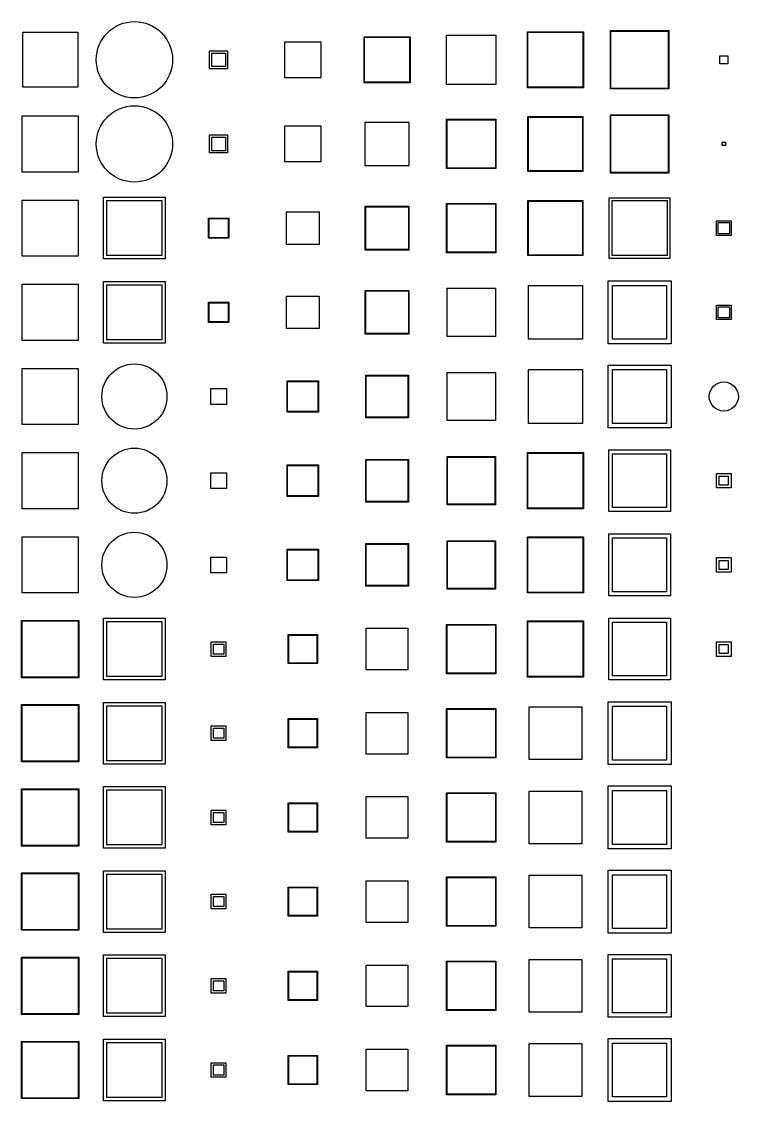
# Model space of a CAD drawing. Header units: millimetres. Extents: x -195 to 195, y -219 to 195.
# Drawn here: x -133.8 to -70, y -14.1 to 82.2 of the extents above; entities that cross this region are included whole.
import ezdxf

# ---------------------------------------------------------------- set-up
doc = ezdxf.new("R2010")
doc.units = ezdxf.units.MM
for name, color, linetype in [('DRILL', 6, 'Continuous'), ('M1', 1, 'Continuous'), ('M2', 30, 'Continuous'), ('M3', 5, 'Continuous'), ('M4', 3, 'Continuous')]:
    doc.layers.add(name, color=color, linetype=linetype)

msp = doc.modelspace()

# ---------------------------------------------------------------- linework, layer by layer
at = {"layer": 'DRILL'}
for centre, radius in [((-123.75, 78.75), 3.4), ((-123.75, 71.25), 3.4), ((-123.75, 48.75), 2.9), ((-71.25, 48.75), 1.3), ((-123.75, 41.25), 2.9), ((-123.75, 33.75), 2.9)]:
    msp.add_circle(centre, radius, dxfattribs=at)
at = {"layer": 'M1'}
for points in [[(-128.8, 81.2), (-128.8, 76.3), (-133.7, 76.3), (-133.7, 81.2)], [(-91.55, 80.95), (-91.55, 76.55), (-95.95, 76.55), (-95.95, 80.95)], [(-88.75, 81.25), (-83.75, 81.25), (-83.75, 76.25), (-88.75, 76.25)], [(-76.2, 81.3), (-76.2, 76.2), (-81.3, 76.2), (-81.3, 81.3)], [(-110.35, 80.35), (-107.15, 80.35), (-107.15, 77.15), (-110.35, 77.15)], [(-99.25, 80.75), (-99.25, 76.75), (-103.25, 76.75), (-103.25, 80.75)], [(-115.45, 79.55), (-115.45, 77.95), (-117.05, 77.95), (-117.05, 79.55)], [(-70.9, 79.1), (-70.9, 78.4), (-71.6, 78.4), (-71.6, 79.1)], [(-128.75, 73.75), (-128.75, 68.75), (-133.75, 68.75), (-133.75, 73.75)], [(-99.3, 73.2), (-99.3, 69.3), (-103.2, 69.3), (-103.2, 73.2)], [(-95.9, 73.4), (-91.6, 73.4), (-91.6, 69.1), (-95.9, 69.1)], [(-83.8, 73.7), (-83.8, 68.8), (-88.7, 68.8), (-88.7, 73.7)], [(-81.3, 73.8), (-76.2, 73.8), (-76.2, 68.7), (-81.3, 68.7)], [(-107.15, 72.85), (-107.15, 69.65), (-110.35, 69.65), (-110.35, 72.85)], [(-115.45, 72.05), (-115.45, 70.45), (-117.05, 70.45), (-117.05, 72.05)], [(-71.1, 71.4), (-71.1, 71.1), (-71.4, 71.1), (-71.4, 71.4)], [(-128.75, 66.25), (-128.75, 61.25), (-133.75, 61.25), (-133.75, 66.25)], [(-126.2, 66.2), (-121.3, 66.2), (-121.3, 61.3), (-126.2, 61.3)], [(-99.3, 65.7), (-99.3, 61.8), (-103.2, 61.8), (-103.2, 65.7)], [(-91.6, 65.9), (-91.6, 61.6), (-95.9, 61.6), (-95.9, 65.9)], [(-88.7, 66.2), (-83.8, 66.2), (-83.8, 61.3), (-88.7, 61.3)], [(-76.3, 66.2), (-76.3, 61.3), (-81.2, 61.3), (-81.2, 66.2)], [(-115.35, 64.65), (-115.35, 62.85), (-117.15, 62.85), (-117.15, 64.65)], [(-110.2, 65.2), (-107.3, 65.2), (-107.3, 62.3), (-110.2, 62.3)], [(-71.75, 64.25), (-70.75, 64.25), (-70.75, 63.25), (-71.75, 63.25)], [(-128.75, 58.75), (-128.75, 53.75), (-133.75, 53.75), (-133.75, 58.75)], [(-121.3, 58.7), (-121.3, 53.8), (-126.2, 53.8), (-126.2, 58.7)], [(-99.3, 58.2), (-99.3, 54.3), (-103.2, 54.3), (-103.2, 58.2)], [(-91.6, 58.4), (-91.6, 54.1), (-95.9, 54.1), (-95.9, 58.4)], [(-83.85, 58.65), (-83.85, 53.85), (-88.65, 53.85), (-88.65, 58.65)], [(-81.15, 58.65), (-76.35, 58.65), (-76.35, 53.85), (-81.15, 53.85)], [(-115.35, 57.15), (-115.35, 55.35), (-117.15, 55.35), (-117.15, 57.15)], [(-110.2, 57.7), (-107.3, 57.7), (-107.3, 54.8), (-110.2, 54.8)], [(-70.75, 56.75), (-70.75, 55.75), (-71.75, 55.75), (-71.75, 56.75)], [(-128.75, 51.25), (-128.75, 46.25), (-133.75, 46.25), (-133.75, 51.25)], [(-83.85, 51.15), (-83.85, 46.35), (-88.65, 46.35), (-88.65, 51.15)], [(-81.15, 51.15), (-76.35, 51.15), (-76.35, 46.35), (-81.15, 46.35)], [(-107.35, 50.15), (-107.35, 47.35), (-110.15, 47.35), (-110.15, 50.15)], [(-99.4, 50.6), (-99.4, 46.9), (-103.1, 46.9), (-103.1, 50.6)], [(-91.6, 50.9), (-91.6, 46.6), (-95.9, 46.6), (-95.9, 50.9)], [(-115.55, 49.45), (-115.55, 48.05), (-116.95, 48.05), (-116.95, 49.45)], [(-133.75, 43.75), (-128.75, 43.75), (-128.75, 38.75), (-133.75, 38.75)], [(-95.85, 43.35), (-91.65, 43.35), (-91.65, 39.15), (-95.85, 39.15)], [(-83.75, 43.75), (-83.75, 38.75), (-88.75, 38.75), (-88.75, 43.75)], [(-76.35, 43.65), (-76.35, 38.85), (-81.15, 38.85), (-81.15, 43.65)], [(-107.35, 42.65), (-107.35, 39.85), (-110.15, 39.85), (-110.15, 42.65)], [(-99.4, 43.1), (-99.4, 39.4), (-103.1, 39.4), (-103.1, 43.1)], [(-115.55, 41.95), (-115.55, 40.55), (-116.95, 40.55), (-116.95, 41.95)], [(-70.6, 41.9), (-70.6, 40.6), (-71.9, 40.6), (-71.9, 41.9)], [(-133.75, 36.25), (-128.75, 36.25), (-128.75, 31.25), (-133.75, 31.25)], [(-99.4, 35.6), (-99.4, 31.9), (-103.1, 31.9), (-103.1, 35.6)], [(-91.65, 35.85), (-91.65, 31.65), (-95.85, 31.65), (-95.85, 35.85)], [(-83.75, 36.25), (-83.75, 31.25), (-88.75, 31.25), (-88.75, 36.25)], [(-81.15, 36.15), (-76.35, 36.15), (-76.35, 31.35), (-81.15, 31.35)], [(-107.35, 35.15), (-107.35, 32.35), (-110.15, 32.35), (-110.15, 35.15)], [(-115.55, 34.45), (-115.55, 33.05), (-116.95, 33.05), (-116.95, 34.45)], [(-71.9, 34.4), (-70.6, 34.4), (-70.6, 33.1), (-71.9, 33.1)], [(-128.75, 28.75), (-128.75, 23.75), (-133.75, 23.75), (-133.75, 28.75)], [(-121.3, 28.7), (-121.3, 23.8), (-126.2, 23.8), (-126.2, 28.7)], [(-99.4, 28.1), (-99.4, 24.4), (-103.1, 24.4), (-103.1, 28.1)], [(-91.6, 28.4), (-91.6, 24.1), (-95.9, 24.1), (-95.9, 28.4)], [(-83.75, 28.75), (-83.75, 23.75), (-88.75, 23.75), (-88.75, 28.75)], [(-76.35, 28.65), (-76.35, 23.85), (-81.15, 23.85), (-81.15, 28.65)], [(-107.5, 27.5), (-107.5, 25), (-110, 25), (-110, 27.5)], [(-116.9, 26.9), (-115.6, 26.9), (-115.6, 25.6), (-116.9, 25.6)], [(-70.6, 26.9), (-70.6, 25.6), (-71.9, 25.6), (-71.9, 26.9)], [(-133.75, 21.25), (-128.75, 21.25), (-128.75, 16.25), (-133.75, 16.25)], [(-121.3, 21.2), (-121.3, 16.3), (-126.2, 16.3), (-126.2, 21.2)], [(-75.95, 21.55), (-75.95, 15.95), (-81.55, 15.95), (-81.55, 21.55)], [(-99.4, 20.6), (-99.4, 16.9), (-103.1, 16.9), (-103.1, 20.6)], [(-95.9, 20.9), (-91.6, 20.9), (-91.6, 16.6), (-95.9, 16.6)], [(-83.9, 21.1), (-83.9, 16.4), (-88.6, 16.4), (-88.6, 21.1)], [(-115.6, 19.4), (-115.6, 18.1), (-116.9, 18.1), (-116.9, 19.4)], [(-107.5, 20), (-107.5, 17.5), (-110, 17.5), (-110, 20)], [(-128.75, 13.75), (-128.75, 8.75), (-133.75, 8.75), (-133.75, 13.75)], [(-121.3, 13.7), (-121.3, 8.8), (-126.2, 8.8), (-126.2, 13.7)], [(-83.9, 13.6), (-83.9, 8.9), (-88.6, 8.9), (-88.6, 13.6)], [(-75.95, 14.05), (-75.95, 8.45), (-81.55, 8.45), (-81.55, 14.05)], [(-103.1, 13.1), (-99.4, 13.1), (-99.4, 9.4), (-103.1, 9.4)], [(-91.6, 13.4), (-91.6, 9.1), (-95.9, 9.1), (-95.9, 13.4)], [(-116.9, 11.9), (-115.6, 11.9), (-115.6, 10.6), (-116.9, 10.6)], [(-107.5, 12.5), (-107.5, 10), (-110, 10), (-110, 12.5)], [(-128.75, 6.25), (-128.75, 1.25), (-133.75, 1.25), (-133.75, 6.25)], [(-121.3, 6.2), (-121.3, 1.3), (-126.2, 1.3), (-126.2, 6.2)], [(-95.9, 5.9), (-91.6, 5.9), (-91.6, 1.6), (-95.9, 1.6)], [(-83.9, 6.1), (-83.9, 1.4), (-88.6, 1.4), (-88.6, 6.1)], [(-81.55, 6.55), (-75.95, 6.55), (-75.95, 0.95), (-81.55, 0.95)], [(-110, 5), (-107.5, 5), (-107.5, 2.5), (-110, 2.5)], [(-99.4, 5.6), (-99.4, 1.9), (-103.1, 1.9), (-103.1, 5.6)], [(-115.6, 4.4), (-115.6, 3.1), (-116.9, 3.1), (-116.9, 4.4)], [(-81.55, -0.95), (-75.95, -0.95), (-75.95, -6.55), (-81.55, -6.55)], [(-128.75, -1.25), (-128.75, -6.25), (-133.75, -6.25), (-133.75, -1.25)], [(-121.3, -1.3), (-121.3, -6.2), (-126.2, -6.2), (-126.2, -1.3)], [(-99.4, -1.9), (-99.4, -5.6), (-103.1, -5.6), (-103.1, -1.9)], [(-91.6, -1.6), (-91.6, -5.9), (-95.9, -5.9), (-95.9, -1.6)], [(-83.9, -1.4), (-83.9, -6.1), (-88.6, -6.1), (-88.6, -1.4)], [(-107.5, -2.5), (-107.5, -5), (-110, -5), (-110, -2.5)], [(-115.6, -3.1), (-115.6, -4.4), (-116.9, -4.4), (-116.9, -3.1)], [(-75.95, -8.45), (-75.95, -14.05), (-81.55, -14.05), (-81.55, -8.45)], [(-128.75, -8.75), (-128.75, -13.75), (-133.75, -13.75), (-133.75, -8.75)], [(-121.3, -8.8), (-121.3, -13.7), (-126.2, -13.7), (-126.2, -8.8)], [(-99.4, -9.4), (-99.4, -13.1), (-103.1, -13.1), (-103.1, -9.4)], [(-91.6, -9.1), (-91.6, -13.4), (-95.9, -13.4), (-95.9, -9.1)], [(-83.9, -8.9), (-83.9, -13.6), (-88.6, -13.6), (-88.6, -8.9)], [(-110, -10), (-107.5, -10), (-107.5, -12.5), (-110, -12.5)], [(-116.9, -10.6), (-115.6, -10.6), (-115.6, -11.9), (-116.9, -11.9)]]:
    msp.add_lwpolyline(points, close=True, dxfattribs=at)
at = {"layer": 'M2'}
for points in [[(-128.8, 81.2), (-128.8, 76.3), (-133.7, 76.3), (-133.7, 81.2)], [(-91.55, 80.95), (-91.55, 76.55), (-95.95, 76.55), (-95.95, 80.95)], [(-88.7, 81.2), (-83.8, 81.2), (-83.8, 76.3), (-88.7, 76.3)], [(-76.15, 81.35), (-76.15, 76.15), (-81.35, 76.15), (-81.35, 81.35)], [(-110.35, 80.35), (-107.15, 80.35), (-107.15, 77.15), (-110.35, 77.15)], [(-99.2, 80.8), (-99.2, 76.7), (-103.3, 76.7), (-103.3, 80.8)], [(-115.65, 79.35), (-115.65, 78.15), (-116.85, 78.15), (-116.85, 79.35)], [(-70.9, 79.1), (-70.9, 78.4), (-71.6, 78.4), (-71.6, 79.1)], [(-128.75, 73.75), (-128.75, 68.75), (-133.75, 68.75), (-133.75, 73.75)], [(-99.3, 73.2), (-99.3, 69.3), (-103.2, 69.3), (-103.2, 73.2)], [(-95.95, 73.45), (-91.55, 73.45), (-91.55, 69.05), (-95.95, 69.05)], [(-83.85, 73.65), (-83.85, 68.85), (-88.65, 68.85), (-88.65, 73.65)], [(-81.35, 73.85), (-76.15, 73.85), (-76.15, 68.65), (-81.35, 68.65)], [(-107.15, 72.85), (-107.15, 69.65), (-110.35, 69.65), (-110.35, 72.85)], [(-115.65, 71.85), (-115.65, 70.65), (-116.85, 70.65), (-116.85, 71.85)], [(-71.1, 71.4), (-71.1, 71.1), (-71.4, 71.1), (-71.4, 71.4)], [(-126.5, 66.5), (-121, 66.5), (-121, 61), (-126.5, 61)], [(-76.05, 66.45), (-76.05, 61.05), (-81.45, 61.05), (-81.45, 66.45)], [(-128.75, 66.25), (-128.75, 61.25), (-133.75, 61.25), (-133.75, 66.25)], [(-99.35, 65.65), (-99.35, 61.85), (-103.15, 61.85), (-103.15, 65.65)], [(-91.55, 65.95), (-91.55, 61.55), (-95.95, 61.55), (-95.95, 65.95)], [(-88.65, 66.15), (-83.85, 66.15), (-83.85, 61.35), (-88.65, 61.35)], [(-115.4, 64.6), (-115.4, 62.9), (-117.1, 62.9), (-117.1, 64.6)], [(-110.2, 65.2), (-107.3, 65.2), (-107.3, 62.3), (-110.2, 62.3)], [(-71.9, 64.4), (-70.6, 64.4), (-70.6, 63.1), (-71.9, 63.1)], [(-128.75, 58.75), (-128.75, 53.75), (-133.75, 53.75), (-133.75, 58.75)], [(-121, 59), (-121, 53.5), (-126.5, 53.5), (-126.5, 59)], [(-81.55, 59.05), (-75.95, 59.05), (-75.95, 53.45), (-81.55, 53.45)], [(-99.35, 58.15), (-99.35, 54.35), (-103.15, 54.35), (-103.15, 58.15)], [(-91.6, 58.4), (-91.6, 54.1), (-95.9, 54.1), (-95.9, 58.4)], [(-83.85, 58.65), (-83.85, 53.85), (-88.65, 53.85), (-88.65, 58.65)], [(-115.4, 57.1), (-115.4, 55.4), (-117.1, 55.4), (-117.1, 57.1)], [(-110.2, 57.7), (-107.3, 57.7), (-107.3, 54.8), (-110.2, 54.8)], [(-70.6, 56.9), (-70.6, 55.6), (-71.9, 55.6), (-71.9, 56.9)], [(-128.75, 51.25), (-128.75, 46.25), (-133.75, 46.25), (-133.75, 51.25)], [(-83.85, 51.15), (-83.85, 46.35), (-88.65, 46.35), (-88.65, 51.15)], [(-81.55, 51.55), (-75.95, 51.55), (-75.95, 45.95), (-81.55, 45.95)], [(-107.4, 50.1), (-107.4, 47.4), (-110.1, 47.4), (-110.1, 50.1)], [(-99.35, 50.65), (-99.35, 46.85), (-103.15, 46.85), (-103.15, 50.65)], [(-91.6, 50.9), (-91.6, 46.6), (-95.9, 46.6), (-95.9, 50.9)], [(-115.55, 49.45), (-115.55, 48.05), (-116.95, 48.05), (-116.95, 49.45)], [(-133.75, 43.75), (-128.75, 43.75), (-128.75, 38.75), (-133.75, 38.75)], [(-95.9, 43.4), (-91.6, 43.4), (-91.6, 39.1), (-95.9, 39.1)], [(-83.8, 43.7), (-83.8, 38.8), (-88.7, 38.8), (-88.7, 43.7)], [(-76, 44), (-76, 38.5), (-81.5, 38.5), (-81.5, 44)], [(-107.4, 42.6), (-107.4, 39.9), (-110.1, 39.9), (-110.1, 42.6)], [(-99.35, 43.15), (-99.35, 39.35), (-103.15, 39.35), (-103.15, 43.15)], [(-115.55, 41.95), (-115.55, 40.55), (-116.95, 40.55), (-116.95, 41.95)], [(-70.85, 41.65), (-70.85, 40.85), (-71.65, 40.85), (-71.65, 41.65)], [(-133.75, 36.25), (-128.75, 36.25), (-128.75, 31.25), (-133.75, 31.25)], [(-99.35, 35.65), (-99.35, 31.85), (-103.15, 31.85), (-103.15, 35.65)], [(-91.6, 35.9), (-91.6, 31.6), (-95.9, 31.6), (-95.9, 35.9)], [(-83.8, 36.2), (-83.8, 31.3), (-88.7, 31.3), (-88.7, 36.2)], [(-81.5, 36.5), (-76, 36.5), (-76, 31), (-81.5, 31)], [(-107.4, 35.1), (-107.4, 32.4), (-110.1, 32.4), (-110.1, 35.1)], [(-115.55, 34.45), (-115.55, 33.05), (-116.95, 33.05), (-116.95, 34.45)], [(-71.65, 34.15), (-70.85, 34.15), (-70.85, 33.35), (-71.65, 33.35)], [(-121, 29), (-121, 23.5), (-126.5, 23.5), (-126.5, 29)], [(-76, 29), (-76, 23.5), (-81.5, 23.5), (-81.5, 29)], [(-128.7, 28.8), (-128.7, 23.7), (-133.8, 23.7), (-133.8, 28.8)], [(-99.4, 28.1), (-99.4, 24.4), (-103.1, 24.4), (-103.1, 28.1)], [(-91.55, 28.45), (-91.55, 24.05), (-95.95, 24.05), (-95.95, 28.45)], [(-83.8, 28.7), (-83.8, 23.8), (-88.7, 23.8), (-88.7, 28.7)], [(-107.45, 27.55), (-107.45, 24.95), (-110.05, 24.95), (-110.05, 27.55)], [(-116.7, 26.7), (-115.8, 26.7), (-115.8, 25.8), (-116.7, 25.8)], [(-70.85, 26.65), (-70.85, 25.85), (-71.65, 25.85), (-71.65, 26.65)], [(-133.8, 21.3), (-128.7, 21.3), (-128.7, 16.2), (-133.8, 16.2)], [(-121, 21.5), (-121, 16), (-126.5, 16), (-126.5, 21.5)], [(-99.4, 20.6), (-99.4, 16.9), (-103.1, 16.9), (-103.1, 20.6)], [(-95.95, 20.95), (-91.55, 20.95), (-91.55, 16.55), (-95.95, 16.55)], [(-83.9, 21.1), (-83.9, 16.4), (-88.6, 16.4), (-88.6, 21.1)], [(-76.35, 21.15), (-76.35, 16.35), (-81.15, 16.35), (-81.15, 21.15)], [(-107.45, 20.05), (-107.45, 17.45), (-110.05, 17.45), (-110.05, 20.05)], [(-115.8, 19.2), (-115.8, 18.3), (-116.7, 18.3), (-116.7, 19.2)], [(-128.7, 13.8), (-128.7, 8.7), (-133.8, 8.7), (-133.8, 13.8)], [(-121, 14), (-121, 8.5), (-126.5, 8.5), (-126.5, 14)], [(-83.9, 13.6), (-83.9, 8.9), (-88.6, 8.9), (-88.6, 13.6)], [(-76.35, 13.65), (-76.35, 8.85), (-81.15, 8.85), (-81.15, 13.65)], [(-107.45, 12.55), (-107.45, 9.95), (-110.05, 9.95), (-110.05, 12.55)], [(-103.1, 13.1), (-99.4, 13.1), (-99.4, 9.4), (-103.1, 9.4)], [(-91.55, 13.45), (-91.55, 9.05), (-95.95, 9.05), (-95.95, 13.45)], [(-116.7, 11.7), (-115.8, 11.7), (-115.8, 10.8), (-116.7, 10.8)], [(-128.7, 6.3), (-128.7, 1.2), (-133.8, 1.2), (-133.8, 6.3)], [(-121, 6.5), (-121, 1), (-126.5, 1), (-126.5, 6.5)], [(-95.95, 5.95), (-91.55, 5.95), (-91.55, 1.55), (-95.95, 1.55)], [(-83.9, 6.1), (-83.9, 1.4), (-88.6, 1.4), (-88.6, 6.1)], [(-81.15, 6.15), (-76.35, 6.15), (-76.35, 1.35), (-81.15, 1.35)], [(-110.05, 5.05), (-107.45, 5.05), (-107.45, 2.45), (-110.05, 2.45)], [(-99.4, 5.6), (-99.4, 1.9), (-103.1, 1.9), (-103.1, 5.6)], [(-115.8, 4.2), (-115.8, 3.3), (-116.7, 3.3), (-116.7, 4.2)], [(-128.7, -1.2), (-128.7, -6.3), (-133.8, -6.3), (-133.8, -1.2)], [(-121, -1), (-121, -6.5), (-126.5, -6.5), (-126.5, -1)], [(-99.4, -1.9), (-99.4, -5.6), (-103.1, -5.6), (-103.1, -1.9)], [(-91.55, -1.55), (-91.55, -5.95), (-95.95, -5.95), (-95.95, -1.55)], [(-83.9, -1.4), (-83.9, -6.1), (-88.6, -6.1), (-88.6, -1.4)], [(-81.15, -1.35), (-76.35, -1.35), (-76.35, -6.15), (-81.15, -6.15)], [(-107.45, -2.45), (-107.45, -5.05), (-110.05, -5.05), (-110.05, -2.45)], [(-115.8, -3.3), (-115.8, -4.2), (-116.7, -4.2), (-116.7, -3.3)], [(-121, -8.5), (-121, -14), (-126.5, -14), (-126.5, -8.5)], [(-128.7, -8.7), (-128.7, -13.8), (-133.8, -13.8), (-133.8, -8.7)], [(-99.4, -9.4), (-99.4, -13.1), (-103.1, -13.1), (-103.1, -9.4)], [(-91.55, -9.05), (-91.55, -13.45), (-95.95, -13.45), (-95.95, -9.05)], [(-83.9, -8.9), (-83.9, -13.6), (-88.6, -13.6), (-88.6, -8.9)], [(-76.35, -8.85), (-76.35, -13.65), (-81.15, -13.65), (-81.15, -8.85)], [(-110.05, -9.95), (-107.45, -9.95), (-107.45, -12.55), (-110.05, -12.55)], [(-116.7, -10.8), (-115.8, -10.8), (-115.8, -11.7), (-116.7, -11.7)]]:
    msp.add_lwpolyline(points, close=True, dxfattribs=at)
at = {"layer": 'M3'}
for points in [[(-128.8, 81.2), (-128.8, 76.3), (-133.7, 76.3), (-133.7, 81.2)], [(-91.55, 80.95), (-91.55, 76.55), (-95.95, 76.55), (-95.95, 80.95)], [(-88.75, 81.25), (-83.75, 81.25), (-83.75, 76.25), (-88.75, 76.25)], [(-76.2, 81.3), (-76.2, 76.2), (-81.3, 76.2), (-81.3, 81.3)], [(-110.35, 80.35), (-107.15, 80.35), (-107.15, 77.15), (-110.35, 77.15)], [(-99.25, 80.75), (-99.25, 76.75), (-103.25, 76.75), (-103.25, 80.75)], [(-115.45, 79.55), (-115.45, 77.95), (-117.05, 77.95), (-117.05, 79.55)], [(-70.9, 79.1), (-70.9, 78.4), (-71.6, 78.4), (-71.6, 79.1)], [(-128.75, 73.75), (-128.75, 68.75), (-133.75, 68.75), (-133.75, 73.75)], [(-99.3, 73.2), (-99.3, 69.3), (-103.2, 69.3), (-103.2, 73.2)], [(-95.9, 73.4), (-91.6, 73.4), (-91.6, 69.1), (-95.9, 69.1)], [(-83.8, 73.7), (-83.8, 68.8), (-88.7, 68.8), (-88.7, 73.7)], [(-81.3, 73.8), (-76.2, 73.8), (-76.2, 68.7), (-81.3, 68.7)], [(-107.15, 72.85), (-107.15, 69.65), (-110.35, 69.65), (-110.35, 72.85)], [(-115.45, 72.05), (-115.45, 70.45), (-117.05, 70.45), (-117.05, 72.05)], [(-71.1, 71.4), (-71.1, 71.1), (-71.4, 71.1), (-71.4, 71.4)], [(-128.75, 66.25), (-128.75, 61.25), (-133.75, 61.25), (-133.75, 66.25)], [(-126.2, 66.2), (-121.3, 66.2), (-121.3, 61.3), (-126.2, 61.3)], [(-99.3, 65.7), (-99.3, 61.8), (-103.2, 61.8), (-103.2, 65.7)], [(-91.6, 65.9), (-91.6, 61.6), (-95.9, 61.6), (-95.9, 65.9)], [(-88.7, 66.2), (-83.8, 66.2), (-83.8, 61.3), (-88.7, 61.3)], [(-76.3, 66.2), (-76.3, 61.3), (-81.2, 61.3), (-81.2, 66.2)], [(-115.35, 64.65), (-115.35, 62.85), (-117.15, 62.85), (-117.15, 64.65)], [(-110.2, 65.2), (-107.3, 65.2), (-107.3, 62.3), (-110.2, 62.3)], [(-71.75, 64.25), (-70.75, 64.25), (-70.75, 63.25), (-71.75, 63.25)], [(-128.75, 58.75), (-128.75, 53.75), (-133.75, 53.75), (-133.75, 58.75)], [(-121.3, 58.7), (-121.3, 53.8), (-126.2, 53.8), (-126.2, 58.7)], [(-99.3, 58.2), (-99.3, 54.3), (-103.2, 54.3), (-103.2, 58.2)], [(-91.6, 58.4), (-91.6, 54.1), (-95.9, 54.1), (-95.9, 58.4)], [(-83.85, 58.65), (-83.85, 53.85), (-88.65, 53.85), (-88.65, 58.65)], [(-81.15, 58.65), (-76.35, 58.65), (-76.35, 53.85), (-81.15, 53.85)], [(-115.35, 57.15), (-115.35, 55.35), (-117.15, 55.35), (-117.15, 57.15)], [(-110.2, 57.7), (-107.3, 57.7), (-107.3, 54.8), (-110.2, 54.8)], [(-70.75, 56.75), (-70.75, 55.75), (-71.75, 55.75), (-71.75, 56.75)], [(-128.75, 51.25), (-128.75, 46.25), (-133.75, 46.25), (-133.75, 51.25)], [(-83.85, 51.15), (-83.85, 46.35), (-88.65, 46.35), (-88.65, 51.15)], [(-81.15, 51.15), (-76.35, 51.15), (-76.35, 46.35), (-81.15, 46.35)], [(-107.35, 50.15), (-107.35, 47.35), (-110.15, 47.35), (-110.15, 50.15)], [(-99.4, 50.6), (-99.4, 46.9), (-103.1, 46.9), (-103.1, 50.6)], [(-91.6, 50.9), (-91.6, 46.6), (-95.9, 46.6), (-95.9, 50.9)], [(-115.55, 49.45), (-115.55, 48.05), (-116.95, 48.05), (-116.95, 49.45)], [(-133.75, 43.75), (-128.75, 43.75), (-128.75, 38.75), (-133.75, 38.75)], [(-95.85, 43.35), (-91.65, 43.35), (-91.65, 39.15), (-95.85, 39.15)], [(-83.75, 43.75), (-83.75, 38.75), (-88.75, 38.75), (-88.75, 43.75)], [(-76.35, 43.65), (-76.35, 38.85), (-81.15, 38.85), (-81.15, 43.65)], [(-107.35, 42.65), (-107.35, 39.85), (-110.15, 39.85), (-110.15, 42.65)], [(-99.4, 43.1), (-99.4, 39.4), (-103.1, 39.4), (-103.1, 43.1)], [(-115.55, 41.95), (-115.55, 40.55), (-116.95, 40.55), (-116.95, 41.95)], [(-70.6, 41.9), (-70.6, 40.6), (-71.9, 40.6), (-71.9, 41.9)], [(-133.75, 36.25), (-128.75, 36.25), (-128.75, 31.25), (-133.75, 31.25)], [(-99.4, 35.6), (-99.4, 31.9), (-103.1, 31.9), (-103.1, 35.6)], [(-91.65, 35.85), (-91.65, 31.65), (-95.85, 31.65), (-95.85, 35.85)], [(-83.75, 36.25), (-83.75, 31.25), (-88.75, 31.25), (-88.75, 36.25)], [(-81.15, 36.15), (-76.35, 36.15), (-76.35, 31.35), (-81.15, 31.35)], [(-107.35, 35.15), (-107.35, 32.35), (-110.15, 32.35), (-110.15, 35.15)], [(-115.55, 34.45), (-115.55, 33.05), (-116.95, 33.05), (-116.95, 34.45)], [(-71.9, 34.4), (-70.6, 34.4), (-70.6, 33.1), (-71.9, 33.1)], [(-128.75, 28.75), (-128.75, 23.75), (-133.75, 23.75), (-133.75, 28.75)], [(-121.3, 28.7), (-121.3, 23.8), (-126.2, 23.8), (-126.2, 28.7)], [(-99.4, 28.1), (-99.4, 24.4), (-103.1, 24.4), (-103.1, 28.1)], [(-91.6, 28.4), (-91.6, 24.1), (-95.9, 24.1), (-95.9, 28.4)], [(-83.75, 28.75), (-83.75, 23.75), (-88.75, 23.75), (-88.75, 28.75)], [(-76.35, 28.65), (-76.35, 23.85), (-81.15, 23.85), (-81.15, 28.65)], [(-107.5, 27.5), (-107.5, 25), (-110, 25), (-110, 27.5)], [(-116.9, 26.9), (-115.6, 26.9), (-115.6, 25.6), (-116.9, 25.6)], [(-70.6, 26.9), (-70.6, 25.6), (-71.9, 25.6), (-71.9, 26.9)], [(-133.75, 21.25), (-128.75, 21.25), (-128.75, 16.25), (-133.75, 16.25)], [(-121.3, 21.2), (-121.3, 16.3), (-126.2, 16.3), (-126.2, 21.2)], [(-75.95, 21.55), (-75.95, 15.95), (-81.55, 15.95), (-81.55, 21.55)], [(-99.4, 20.6), (-99.4, 16.9), (-103.1, 16.9), (-103.1, 20.6)], [(-95.9, 20.9), (-91.6, 20.9), (-91.6, 16.6), (-95.9, 16.6)], [(-83.9, 21.1), (-83.9, 16.4), (-88.6, 16.4), (-88.6, 21.1)], [(-115.6, 19.4), (-115.6, 18.1), (-116.9, 18.1), (-116.9, 19.4)], [(-107.5, 20), (-107.5, 17.5), (-110, 17.5), (-110, 20)], [(-128.75, 13.75), (-128.75, 8.75), (-133.75, 8.75), (-133.75, 13.75)], [(-121.3, 13.7), (-121.3, 8.8), (-126.2, 8.8), (-126.2, 13.7)], [(-83.9, 13.6), (-83.9, 8.9), (-88.6, 8.9), (-88.6, 13.6)], [(-75.95, 14.05), (-75.95, 8.45), (-81.55, 8.45), (-81.55, 14.05)], [(-103.1, 13.1), (-99.4, 13.1), (-99.4, 9.4), (-103.1, 9.4)], [(-91.6, 13.4), (-91.6, 9.1), (-95.9, 9.1), (-95.9, 13.4)], [(-116.9, 11.9), (-115.6, 11.9), (-115.6, 10.6), (-116.9, 10.6)], [(-107.5, 12.5), (-107.5, 10), (-110, 10), (-110, 12.5)], [(-128.75, 6.25), (-128.75, 1.25), (-133.75, 1.25), (-133.75, 6.25)], [(-121.3, 6.2), (-121.3, 1.3), (-126.2, 1.3), (-126.2, 6.2)], [(-95.9, 5.9), (-91.6, 5.9), (-91.6, 1.6), (-95.9, 1.6)], [(-83.9, 6.1), (-83.9, 1.4), (-88.6, 1.4), (-88.6, 6.1)], [(-81.55, 6.55), (-75.95, 6.55), (-75.95, 0.95), (-81.55, 0.95)], [(-110, 5), (-107.5, 5), (-107.5, 2.5), (-110, 2.5)], [(-99.4, 5.6), (-99.4, 1.9), (-103.1, 1.9), (-103.1, 5.6)], [(-115.6, 4.4), (-115.6, 3.1), (-116.9, 3.1), (-116.9, 4.4)], [(-81.55, -0.95), (-75.95, -0.95), (-75.95, -6.55), (-81.55, -6.55)], [(-128.75, -1.25), (-128.75, -6.25), (-133.75, -6.25), (-133.75, -1.25)], [(-121.3, -1.3), (-121.3, -6.2), (-126.2, -6.2), (-126.2, -1.3)], [(-99.4, -1.9), (-99.4, -5.6), (-103.1, -5.6), (-103.1, -1.9)], [(-91.6, -1.6), (-91.6, -5.9), (-95.9, -5.9), (-95.9, -1.6)], [(-83.9, -1.4), (-83.9, -6.1), (-88.6, -6.1), (-88.6, -1.4)], [(-107.5, -2.5), (-107.5, -5), (-110, -5), (-110, -2.5)], [(-115.6, -3.1), (-115.6, -4.4), (-116.9, -4.4), (-116.9, -3.1)], [(-75.95, -8.45), (-75.95, -14.05), (-81.55, -14.05), (-81.55, -8.45)], [(-128.75, -8.75), (-128.75, -13.75), (-133.75, -13.75), (-133.75, -8.75)], [(-121.3, -8.8), (-121.3, -13.7), (-126.2, -13.7), (-126.2, -8.8)], [(-99.4, -9.4), (-99.4, -13.1), (-103.1, -13.1), (-103.1, -9.4)], [(-91.6, -9.1), (-91.6, -13.4), (-95.9, -13.4), (-95.9, -9.1)], [(-83.9, -8.9), (-83.9, -13.6), (-88.6, -13.6), (-88.6, -8.9)], [(-110, -10), (-107.5, -10), (-107.5, -12.5), (-110, -12.5)], [(-116.9, -10.6), (-115.6, -10.6), (-115.6, -11.9), (-116.9, -11.9)]]:
    msp.add_lwpolyline(points, close=True, dxfattribs=at)
at = {"layer": 'M4'}
for points in [[(-128.8, 81.2), (-128.8, 76.3), (-133.7, 76.3), (-133.7, 81.2)], [(-91.55, 80.95), (-91.55, 76.55), (-95.95, 76.55), (-95.95, 80.95)], [(-88.7, 81.2), (-83.8, 81.2), (-83.8, 76.3), (-88.7, 76.3)], [(-76.15, 81.35), (-76.15, 76.15), (-81.35, 76.15), (-81.35, 81.35)], [(-110.35, 80.35), (-107.15, 80.35), (-107.15, 77.15), (-110.35, 77.15)], [(-99.2, 80.8), (-99.2, 76.7), (-103.3, 76.7), (-103.3, 80.8)], [(-115.65, 79.35), (-115.65, 78.15), (-116.85, 78.15), (-116.85, 79.35)], [(-70.9, 79.1), (-70.9, 78.4), (-71.6, 78.4), (-71.6, 79.1)], [(-128.75, 73.75), (-128.75, 68.75), (-133.75, 68.75), (-133.75, 73.75)], [(-99.3, 73.2), (-99.3, 69.3), (-103.2, 69.3), (-103.2, 73.2)], [(-95.95, 73.45), (-91.55, 73.45), (-91.55, 69.05), (-95.95, 69.05)], [(-83.85, 73.65), (-83.85, 68.85), (-88.65, 68.85), (-88.65, 73.65)], [(-81.35, 73.85), (-76.15, 73.85), (-76.15, 68.65), (-81.35, 68.65)], [(-107.15, 72.85), (-107.15, 69.65), (-110.35, 69.65), (-110.35, 72.85)], [(-115.65, 71.85), (-115.65, 70.65), (-116.85, 70.65), (-116.85, 71.85)], [(-71.1, 71.4), (-71.1, 71.1), (-71.4, 71.1), (-71.4, 71.4)], [(-126.5, 66.5), (-121, 66.5), (-121, 61), (-126.5, 61)], [(-76.05, 66.45), (-76.05, 61.05), (-81.45, 61.05), (-81.45, 66.45)], [(-128.75, 66.25), (-128.75, 61.25), (-133.75, 61.25), (-133.75, 66.25)], [(-99.35, 65.65), (-99.35, 61.85), (-103.15, 61.85), (-103.15, 65.65)], [(-91.55, 65.95), (-91.55, 61.55), (-95.95, 61.55), (-95.95, 65.95)], [(-88.65, 66.15), (-83.85, 66.15), (-83.85, 61.35), (-88.65, 61.35)], [(-115.4, 64.6), (-115.4, 62.9), (-117.1, 62.9), (-117.1, 64.6)], [(-110.2, 65.2), (-107.3, 65.2), (-107.3, 62.3), (-110.2, 62.3)], [(-71.9, 64.4), (-70.6, 64.4), (-70.6, 63.1), (-71.9, 63.1)], [(-128.75, 58.75), (-128.75, 53.75), (-133.75, 53.75), (-133.75, 58.75)], [(-121, 59), (-121, 53.5), (-126.5, 53.5), (-126.5, 59)], [(-81.55, 59.05), (-75.95, 59.05), (-75.95, 53.45), (-81.55, 53.45)], [(-99.35, 58.15), (-99.35, 54.35), (-103.15, 54.35), (-103.15, 58.15)], [(-91.6, 58.4), (-91.6, 54.1), (-95.9, 54.1), (-95.9, 58.4)], [(-83.85, 58.65), (-83.85, 53.85), (-88.65, 53.85), (-88.65, 58.65)], [(-115.4, 57.1), (-115.4, 55.4), (-117.1, 55.4), (-117.1, 57.1)], [(-110.2, 57.7), (-107.3, 57.7), (-107.3, 54.8), (-110.2, 54.8)], [(-70.6, 56.9), (-70.6, 55.6), (-71.9, 55.6), (-71.9, 56.9)], [(-128.75, 51.25), (-128.75, 46.25), (-133.75, 46.25), (-133.75, 51.25)], [(-83.85, 51.15), (-83.85, 46.35), (-88.65, 46.35), (-88.65, 51.15)], [(-81.55, 51.55), (-75.95, 51.55), (-75.95, 45.95), (-81.55, 45.95)], [(-107.4, 50.1), (-107.4, 47.4), (-110.1, 47.4), (-110.1, 50.1)], [(-99.35, 50.65), (-99.35, 46.85), (-103.15, 46.85), (-103.15, 50.65)], [(-91.6, 50.9), (-91.6, 46.6), (-95.9, 46.6), (-95.9, 50.9)], [(-115.55, 49.45), (-115.55, 48.05), (-116.95, 48.05), (-116.95, 49.45)], [(-133.75, 43.75), (-128.75, 43.75), (-128.75, 38.75), (-133.75, 38.75)], [(-95.9, 43.4), (-91.6, 43.4), (-91.6, 39.1), (-95.9, 39.1)], [(-83.8, 43.7), (-83.8, 38.8), (-88.7, 38.8), (-88.7, 43.7)], [(-76, 44), (-76, 38.5), (-81.5, 38.5), (-81.5, 44)], [(-107.4, 42.6), (-107.4, 39.9), (-110.1, 39.9), (-110.1, 42.6)], [(-99.35, 43.15), (-99.35, 39.35), (-103.15, 39.35), (-103.15, 43.15)], [(-115.55, 41.95), (-115.55, 40.55), (-116.95, 40.55), (-116.95, 41.95)], [(-70.85, 41.65), (-70.85, 40.85), (-71.65, 40.85), (-71.65, 41.65)], [(-133.75, 36.25), (-128.75, 36.25), (-128.75, 31.25), (-133.75, 31.25)], [(-99.35, 35.65), (-99.35, 31.85), (-103.15, 31.85), (-103.15, 35.65)], [(-91.6, 35.9), (-91.6, 31.6), (-95.9, 31.6), (-95.9, 35.9)], [(-83.8, 36.2), (-83.8, 31.3), (-88.7, 31.3), (-88.7, 36.2)], [(-81.5, 36.5), (-76, 36.5), (-76, 31), (-81.5, 31)], [(-107.4, 35.1), (-107.4, 32.4), (-110.1, 32.4), (-110.1, 35.1)], [(-115.55, 34.45), (-115.55, 33.05), (-116.95, 33.05), (-116.95, 34.45)], [(-71.65, 34.15), (-70.85, 34.15), (-70.85, 33.35), (-71.65, 33.35)], [(-121, 29), (-121, 23.5), (-126.5, 23.5), (-126.5, 29)], [(-76, 29), (-76, 23.5), (-81.5, 23.5), (-81.5, 29)], [(-128.7, 28.8), (-128.7, 23.7), (-133.8, 23.7), (-133.8, 28.8)], [(-99.4, 28.1), (-99.4, 24.4), (-103.1, 24.4), (-103.1, 28.1)], [(-91.55, 28.45), (-91.55, 24.05), (-95.95, 24.05), (-95.95, 28.45)], [(-83.8, 28.7), (-83.8, 23.8), (-88.7, 23.8), (-88.7, 28.7)], [(-107.45, 27.55), (-107.45, 24.95), (-110.05, 24.95), (-110.05, 27.55)], [(-116.7, 26.7), (-115.8, 26.7), (-115.8, 25.8), (-116.7, 25.8)], [(-70.85, 26.65), (-70.85, 25.85), (-71.65, 25.85), (-71.65, 26.65)], [(-133.8, 21.3), (-128.7, 21.3), (-128.7, 16.2), (-133.8, 16.2)], [(-121, 21.5), (-121, 16), (-126.5, 16), (-126.5, 21.5)], [(-99.4, 20.6), (-99.4, 16.9), (-103.1, 16.9), (-103.1, 20.6)], [(-95.95, 20.95), (-91.55, 20.95), (-91.55, 16.55), (-95.95, 16.55)], [(-83.9, 21.1), (-83.9, 16.4), (-88.6, 16.4), (-88.6, 21.1)], [(-76.35, 21.15), (-76.35, 16.35), (-81.15, 16.35), (-81.15, 21.15)], [(-107.45, 20.05), (-107.45, 17.45), (-110.05, 17.45), (-110.05, 20.05)], [(-115.8, 19.2), (-115.8, 18.3), (-116.7, 18.3), (-116.7, 19.2)], [(-128.7, 13.8), (-128.7, 8.7), (-133.8, 8.7), (-133.8, 13.8)], [(-121, 14), (-121, 8.5), (-126.5, 8.5), (-126.5, 14)], [(-83.9, 13.6), (-83.9, 8.9), (-88.6, 8.9), (-88.6, 13.6)], [(-76.35, 13.65), (-76.35, 8.85), (-81.15, 8.85), (-81.15, 13.65)], [(-107.45, 12.55), (-107.45, 9.95), (-110.05, 9.95), (-110.05, 12.55)], [(-103.1, 13.1), (-99.4, 13.1), (-99.4, 9.4), (-103.1, 9.4)], [(-91.55, 13.45), (-91.55, 9.05), (-95.95, 9.05), (-95.95, 13.45)], [(-116.7, 11.7), (-115.8, 11.7), (-115.8, 10.8), (-116.7, 10.8)], [(-128.7, 6.3), (-128.7, 1.2), (-133.8, 1.2), (-133.8, 6.3)], [(-121, 6.5), (-121, 1), (-126.5, 1), (-126.5, 6.5)], [(-95.95, 5.95), (-91.55, 5.95), (-91.55, 1.55), (-95.95, 1.55)], [(-83.9, 6.1), (-83.9, 1.4), (-88.6, 1.4), (-88.6, 6.1)], [(-81.15, 6.15), (-76.35, 6.15), (-76.35, 1.35), (-81.15, 1.35)], [(-110.05, 5.05), (-107.45, 5.05), (-107.45, 2.45), (-110.05, 2.45)], [(-99.4, 5.6), (-99.4, 1.9), (-103.1, 1.9), (-103.1, 5.6)], [(-115.8, 4.2), (-115.8, 3.3), (-116.7, 3.3), (-116.7, 4.2)], [(-128.7, -1.2), (-128.7, -6.3), (-133.8, -6.3), (-133.8, -1.2)], [(-121, -1), (-121, -6.5), (-126.5, -6.5), (-126.5, -1)], [(-99.4, -1.9), (-99.4, -5.6), (-103.1, -5.6), (-103.1, -1.9)], [(-91.55, -1.55), (-91.55, -5.95), (-95.95, -5.95), (-95.95, -1.55)], [(-83.9, -1.4), (-83.9, -6.1), (-88.6, -6.1), (-88.6, -1.4)], [(-81.15, -1.35), (-76.35, -1.35), (-76.35, -6.15), (-81.15, -6.15)], [(-107.45, -2.45), (-107.45, -5.05), (-110.05, -5.05), (-110.05, -2.45)], [(-115.8, -3.3), (-115.8, -4.2), (-116.7, -4.2), (-116.7, -3.3)], [(-121, -8.5), (-121, -14), (-126.5, -14), (-126.5, -8.5)], [(-128.7, -8.7), (-128.7, -13.8), (-133.8, -13.8), (-133.8, -8.7)], [(-99.4, -9.4), (-99.4, -13.1), (-103.1, -13.1), (-103.1, -9.4)], [(-91.55, -9.05), (-91.55, -13.45), (-95.95, -13.45), (-95.95, -9.05)], [(-83.9, -8.9), (-83.9, -13.6), (-88.6, -13.6), (-88.6, -8.9)], [(-76.35, -8.85), (-76.35, -13.65), (-81.15, -13.65), (-81.15, -8.85)], [(-110.05, -9.95), (-107.45, -9.95), (-107.45, -12.55), (-110.05, -12.55)], [(-116.7, -10.8), (-115.8, -10.8), (-115.8, -11.7), (-116.7, -11.7)]]:
    msp.add_lwpolyline(points, close=True, dxfattribs=at)

doc.saveas('drawing.dxf')
